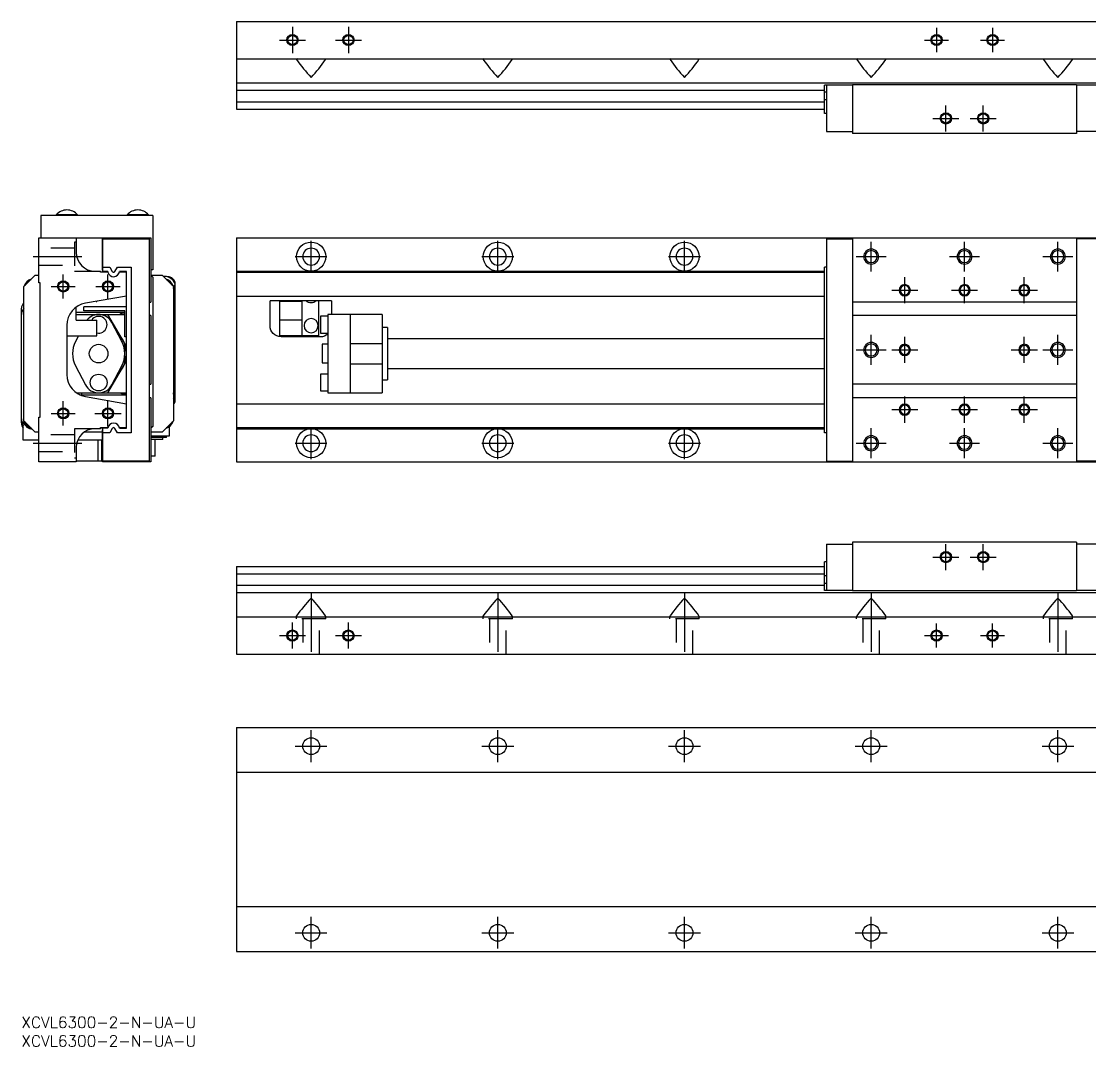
# Model space of a CAD drawing. Extents: x 0 to 622, y -8 to 271.
# Drawn here: x 0 to 286.1, y -8 to 266.7 of the extents above; entities that cross this region are included whole.
import ezdxf

# ---------------------------------------------------------------- set-up
doc = ezdxf.new("R2010")
doc.units = 0
doc.header["$LTSCALE"] = 0.5
doc.linetypes.add('CENTER', pattern=[50.8, 31.75, -6.35, 6.35, -6.35])
doc.linetypes.add('DASHED', pattern=[19.05, 12.7, -6.35])
for name, color, linetype in [('MSM_CENTER', 1, 'CENTER'), ('MSM_CONTINUOUS', 7, 'CONTINUOUS'), ('MSM_DASHED', 4, 'DASHED'), ('MSM_NARROW', 5, 'CONTINUOUS'), ('MSM_PART_NUMBER', 7, 'CONTINUOUS')]:
    doc.layers.add(name, color=color, linetype=linetype)
doc.styles.get("Standard").update_dxf_attribs({"font": 'txt.shx', "height": 3, "bigfont": 'bigfont.shx'})

# ---------------------------------------------------------------- blocks, each defined once
blk = doc.blocks.new('*U2')
at = {"layer": 'MSM_PART_NUMBER'}
blk.add_text('XCVL6300-2-N-UA-U', height=3, dxfattribs=at).set_placement((0, -3))
blk = doc.blocks.new('*U3')
at = {"layer": 'MSM_PART_NUMBER'}
blk.add_text('XCVL6300-2-N-UA-U', height=3, dxfattribs=at).set_placement((0, -8))

msp = doc.modelspace()

# ---------------------------------------------------------------- linework, layer by layer
at = {"layer": 'MSM_CENTER'}
for p, q in [((72.6, 265.16), (72.6, 258.16)), ((87.6, 265.16), (87.6, 258.16)), ((245.1, 264.89), (245.1, 258.43)), ((260.1, 264.89), (260.1, 258.43)), ((69.1, 261.66), (76.1, 261.66)), ((84.1, 261.66), (91.1, 261.66)), ((241.87, 261.66), (248.33, 261.66)), ((256.87, 261.66), (263.33, 261.66)), ((247.6, 237.16), (247.6, 244.16)), ((257.6, 237.16), (257.6, 244.16)), ((244.1, 240.66), (251.1, 240.66)), ((254.1, 240.66), (261.1, 240.66)), ((77.6, 199.39), (77.6, 207.89)), ((127.6, 199.39), (127.6, 207.89)), ((177.6, 199.39), (177.6, 207.89)), ((227.6, 199.64), (227.6, 207.64)), ((252.6, 199.64), (252.6, 207.64)), ((277.6, 199.64), (277.6, 207.64)), ((3.2, 203.64), (16.2, 203.64)), ((73.35, 203.64), (81.85, 203.64)), ((123.35, 203.64), (131.85, 203.64)), ((173.35, 203.64), (181.85, 203.64)), ((223.6, 203.64), (231.6, 203.64)), ((248.6, 203.64), (256.6, 203.64)), ((273.6, 203.64), (281.6, 203.64)), ((11.2, 192.41), (11.2, 198.87)), ((23.2, 192.41), (23.2, 198.87)), ((236.6, 191.14), (236.6, 198.14)), ((252.6, 191.14), (252.6, 198.14)), ((268.6, 191.14), (268.6, 198.14)), ((7.97, 195.64), (14.43, 195.64)), ((19.97, 195.64), (26.43, 195.64)), ((233.1, 194.64), (240.1, 194.64)), ((249.1, 194.64), (256.1, 194.64)), ((265.1, 194.64), (272.1, 194.64)), ((227.6, 174.64), (227.6, 182.64)), ((236.6, 175.14), (236.6, 182.14)), ((268.6, 175.14), (268.6, 182.14)), ((277.6, 174.64), (277.6, 182.64)), ((223.6, 178.64), (231.6, 178.64)), ((233.1, 178.64), (240.1, 178.64)), ((265.1, 178.64), (272.1, 178.64)), ((273.6, 178.64), (281.6, 178.64)), ((236.6, 159.14), (236.6, 166.14)), ((252.6, 159.14), (252.6, 166.14)), ((268.6, 159.14), (268.6, 166.14)), ((11.2, 158.41), (11.2, 164.87)), ((23.2, 158.14), (23.2, 165.14)), ((7.97, 161.64), (14.43, 161.64)), ((19.7, 161.64), (26.7, 161.64)), ((233.1, 162.64), (240.1, 162.64)), ((249.1, 162.64), (256.1, 162.64)), ((265.1, 162.64), (272.1, 162.64)), ((77.6, 149.39), (77.6, 157.89)), ((127.6, 149.39), (127.6, 157.89)), ((177.6, 149.39), (177.6, 157.89)), ((227.6, 149.64), (227.6, 157.64)), ((252.6, 149.64), (252.6, 157.64)), ((277.6, 149.64), (277.6, 157.64)), ((3.2, 153.64), (16.2, 153.64)), ((73.35, 153.64), (81.85, 153.64)), ((123.35, 153.64), (131.85, 153.64)), ((173.35, 153.64), (181.85, 153.64)), ((223.6, 153.64), (231.6, 153.64)), ((248.6, 153.64), (256.6, 153.64)), ((273.6, 153.64), (281.6, 153.64)), ((247.6, 119.63), (247.6, 126.63)), ((257.6, 119.63), (257.6, 126.63)), ((244.1, 123.13), (251.1, 123.13)), ((254.1, 123.13), (261.1, 123.13)), ((77.6, 113.63), (77.6, 95.13)), ((127.6, 113.63), (127.6, 95.13)), ((177.6, 113.63), (177.6, 95.13)), ((227.6, 113.63), (227.6, 95.13)), ((277.6, 113.63), (277.6, 95.13)), ((72.6, 98.63), (72.6, 105.63)), ((87.6, 98.63), (87.6, 105.63)), ((245.1, 98.9), (245.1, 105.36)), ((260.1, 98.9), (260.1, 105.36)), ((69.1, 102.13), (76.1, 102.13)), ((84.1, 102.13), (91.1, 102.13)), ((241.87, 102.13), (248.33, 102.13)), ((256.87, 102.13), (263.33, 102.13)), ((77.6, 68.25), (77.6, 76.75)), ((127.6, 68.25), (127.6, 76.75)), ((177.6, 68.25), (177.6, 76.75)), ((227.6, 68.25), (227.6, 76.75)), ((277.6, 68.25), (277.6, 76.75)), ((73.35, 72.5), (81.85, 72.5)), ((123.35, 72.5), (131.85, 72.5)), ((173.35, 72.5), (181.85, 72.5)), ((223.35, 72.5), (231.85, 72.5)), ((273.35, 72.5), (281.85, 72.5)), ((77.6, 18.25), (77.6, 26.75)), ((127.6, 18.25), (127.6, 26.75)), ((177.6, 18.25), (177.6, 26.75)), ((227.6, 18.25), (227.6, 26.75)), ((277.6, 18.25), (277.6, 26.75)), ((73.35, 22.5), (81.85, 22.5)), ((123.35, 22.5), (131.85, 22.5)), ((173.35, 22.5), (181.85, 22.5)), ((223.35, 22.5), (231.85, 22.5)), ((273.35, 22.5), (281.85, 22.5))]:
    msp.add_line(p, q, dxfattribs=at)
at = {"layer": 'MSM_CONTINUOUS'}
for p, q in [((57.6, 266.66), (447.6, 266.66)), ((57.6, 266.66), (57.6, 243.16)), ((57.6, 256.66), (447.6, 256.66)), ((73.86, 256.66), (73.7, 256.53)), ((73.7, 256.53), (73.72, 256.42)), ((81.34, 256.66), (81.5, 256.53)), ((81.5, 256.53), (81.48, 256.42)), ((123.86, 256.66), (123.7, 256.53)), ((123.7, 256.53), (123.72, 256.42)), ((131.34, 256.66), (131.5, 256.53)), ((131.5, 256.53), (131.48, 256.42)), ((173.86, 256.66), (173.7, 256.53)), ((173.7, 256.53), (173.72, 256.42)), ((181.34, 256.66), (181.5, 256.53)), ((181.5, 256.53), (181.48, 256.42)), ((223.86, 256.66), (223.7, 256.53)), ((223.7, 256.53), (223.72, 256.42)), ((231.34, 256.66), (231.5, 256.53)), ((231.5, 256.53), (231.48, 256.42)), ((273.86, 256.66), (273.7, 256.53)), ((273.7, 256.53), (273.72, 256.42)), ((281.34, 256.66), (281.5, 256.53)), ((281.5, 256.53), (281.48, 256.42)), ((57.6, 250.16), (447.6, 250.16)), ((222.6, 249.56), (215.1, 249.56)), ((215.1, 241.96), (215.1, 249.56)), ((215.6, 249.56), (215.6, 237.16)), ((222.6, 249.66), (222.6, 236.66)), ((282.6, 249.66), (222.6, 249.66)), ((282.6, 249.66), (282.6, 236.66)), ((290.1, 249.56), (282.6, 249.56)), ((57.6, 248.2), (215.1, 248.2)), ((215.6, 247.68), (215.1, 247.68)), ((57.6, 245.12), (215.1, 245.12)), ((215.6, 245.63), (215.1, 245.63)), ((57.6, 243.16), (215.1, 243.16)), ((215.6, 241.96), (215.1, 241.96)), ((215.6, 237.16), (222.6, 237.16)), ((282.6, 236.66), (222.6, 236.66)), ((289.6, 237.16), (282.6, 237.16)), ((57.6, 208.64), (57.6, 148.64)), ((57.6, 208.64), (462.6, 208.64)), ((215.6, 208.44), (222.6, 208.44)), ((215.6, 208.44), (215.6, 148.84)), ((222.6, 208.64), (222.6, 148.64)), ((282.6, 208.64), (282.6, 148.64)), ((289.6, 208.44), (282.6, 208.44)), ((215.1, 156.44), (215.1, 200.84)), ((215.6, 200.84), (215.1, 200.84)), ((57.6, 199.74), (215.1, 199.74)), ((57.6, 199.44), (215.1, 199.44)), ((57.6, 193.08), (215.1, 193.08)), ((83.1, 191.76), (66.6, 191.76)), ((66.6, 185.14), (66.6, 191.76)), ((69.1, 191.76), (69.1, 182.44)), ((75.1, 191.76), (75.1, 182.44)), ((79.6, 191.76), (79.6, 182.44)), ((83.1, 191.76), (83.1, 188.14)), ((75.1, 191.64), (69.1, 191.64)), ((282.6, 191.44), (222.6, 191.44)), ((75.1, 186.64), (69.1, 186.64)), ((80.1, 187.64), (80.1, 183.14)), ((82.1, 187.64), (80.1, 187.64)), ((82.1, 188.14), (82.1, 167.14)), ((96.6, 188.14), (82.1, 188.14)), ((88.1, 188.14), (88.1, 167.14)), ((96.6, 188.14), (96.6, 167.14)), ((282.6, 187.84), (222.6, 187.84)), ((80.1, 183.14), (82.1, 183.14)), ((98.1, 184.64), (96.6, 184.64)), ((98.1, 184.64), (98.1, 170.64)), ((79.6, 182.44), (69.1, 182.44)), ((80.1, 182.14), (69.6, 182.14)), ((88.1, 180.34), (96.6, 180.34)), ((215.1, 181.64), (98.1, 181.64)), ((80.6, 180.14), (80.6, 175.14)), ((82.1, 180.14), (80.6, 180.14)), ((80.6, 175.14), (82.1, 175.14)), ((88.1, 174.93), (96.6, 174.93)), ((80.1, 172.14), (80.1, 167.64)), ((82.1, 172.14), (80.1, 172.14)), ((98.1, 173.64), (215.1, 173.64)), ((96.6, 170.64), (98.1, 170.64)), ((282.6, 169.44), (222.6, 169.44)), ((80.1, 167.64), (82.1, 167.64)), ((82.1, 167.14), (96.6, 167.14)), ((57.6, 164.19), (215.1, 164.19)), ((282.6, 165.84), (222.6, 165.84)), ((57.6, 157.84), (215.1, 157.84)), ((57.6, 157.54), (215.1, 157.54)), ((215.6, 156.44), (215.1, 156.44)), ((215.6, 148.84), (222.6, 148.84)), ((289.6, 148.84), (282.6, 148.84)), ((57.6, 148.64), (447.6, 148.64)), ((215.6, 126.63), (215.6, 114.23)), ((215.6, 126.63), (222.6, 126.63)), ((282.6, 127.13), (222.6, 127.13)), ((222.6, 127.13), (222.6, 114.13)), ((282.6, 127.13), (282.6, 114.13)), ((289.6, 126.63), (282.6, 126.63)), ((57.6, 120.63), (57.6, 97.13)), ((57.6, 120.63), (215.1, 120.63)), ((215.6, 121.83), (215.1, 121.83)), ((215.1, 114.23), (215.1, 121.83)), ((57.6, 118.66), (215.1, 118.66)), ((215.6, 118.15), (215.1, 118.15)), ((57.6, 115.59), (215.1, 115.59)), ((215.6, 116.1), (215.1, 116.1)), ((57.6, 113.63), (447.6, 113.63)), ((222.6, 114.23), (215.1, 114.23)), ((282.6, 114.13), (222.6, 114.13)), ((290.1, 114.23), (282.6, 114.23)), ((57.6, 107.13), (447.6, 107.13)), ((73.7, 107.26), (73.72, 107.37)), ((73.86, 107.13), (73.7, 107.26)), ((81.34, 107.13), (81.5, 107.26)), ((81.5, 107.26), (81.48, 107.37)), ((123.7, 107.26), (123.72, 107.37)), ((123.86, 107.13), (123.7, 107.26)), ((131.34, 107.13), (131.5, 107.26)), ((131.5, 107.26), (131.48, 107.37)), ((173.7, 107.26), (173.72, 107.37)), ((173.86, 107.13), (173.7, 107.26)), ((181.34, 107.13), (181.5, 107.26)), ((181.5, 107.26), (181.48, 107.37)), ((223.7, 107.26), (223.72, 107.37)), ((223.86, 107.13), (223.7, 107.26)), ((231.34, 107.13), (231.5, 107.26)), ((231.5, 107.26), (231.48, 107.37)), ((273.7, 107.26), (273.72, 107.37)), ((273.86, 107.13), (273.7, 107.26)), ((281.34, 107.13), (281.5, 107.26)), ((281.5, 107.26), (281.48, 107.37)), ((57.6, 97.13), (447.6, 97.13)), ((57.6, 77.5), (447.6, 77.5)), ((57.6, 77.5), (57.6, 17.5)), ((57.6, 65.5), (447.6, 65.5)), ((57.6, 29.5), (447.6, 29.5)), ((57.6, 17.5), (462.6, 17.5))]:
    msp.add_line(p, q, dxfattribs=at)
at = {"layer": 'MSM_CONTINUOUS', "color": 7}
for p, q in [((35.2, 214.64), (5.2, 214.64)), ((5.2, 214.64), (5.2, 208.64)), ((15.05, 214.8), (9.35, 214.8)), ((9.35, 214.8), (9.35, 214.64)), ((15.05, 214.64), (15.05, 214.8)), ((34.05, 214.8), (28.35, 214.8)), ((28.35, 214.8), (28.35, 214.64)), ((34.05, 214.64), (34.05, 214.8)), ((35.2, 214.64), (35.2, 200.14)), ((4.7, 196.64), (4.7, 208.64)), ((4.7, 208.64), (34.7, 208.64)), ((14.7, 208.64), (14.7, 204.74)), ((21.7, 208.54), (14.7, 208.54)), ((21.7, 200.04), (21.7, 208.64)), ((21.8, 199.64), (21.8, 208.44)), ((21.8, 208.44), (34.2, 208.44)), ((34.2, 208.44), (34.2, 148.84)), ((34.7, 208.64), (34.7, 191.44)), ((21.8, 200.84), (23.68, 200.84)), ((23.68, 200.84), (24.36, 199.64)), ((25.04, 199.64), (25.72, 200.84)), ((25.72, 200.84), (29.4, 200.84)), ((29.4, 200.84), (29.4, 156.44)), ((3.7, 198.64), (0.7, 195.64)), ((3.7, 198.64), (4.7, 198.64)), ((19.7, 199.74), (21.2, 199.74)), ((21.2, 199.44), (21.2, 199.74)), ((23.16, 199.44), (21.2, 199.44)), ((21.8, 200.04), (21.7, 200.04)), ((23.13, 199.64), (21.8, 199.64)), ((28.2, 199.44), (26.24, 199.44)), ((28.2, 199.64), (26.27, 199.64)), ((28.2, 157.64), (28.2, 199.64)), ((35.2, 200.14), (34.7, 200.14)), ((34.7, 198.64), (35.2, 198.14)), ((34.7, 198.64), (37.7, 198.64)), ((35.2, 198.14), (35.2, 158.14)), ((40.7, 195.64), (37.7, 198.64)), ((38.9, 198.34), (38, 198.34)), ((0.7, 159.64), (0.7, 195.64)), ((5, 196.64), (4.7, 196.64)), ((5, 160.64), (5, 196.64)), ((40.7, 195.64), (40.7, 159.64)), ((40.7, 195.22), (40.71, 195.24)), ((40.7, 195.2), (40.7, 195.22)), ((40.7, 195.19), (40.7, 195.2)), ((40.7, 195.18), (40.7, 195.19)), ((40.7, 195.19), (40.7, 195.19)), ((40.7, 195.17), (40.7, 195.18)), ((40.7, 195.18), (40.7, 195.18)), ((40.7, 195.18), (40.7, 195.18)), ((40.7, 195.16), (40.7, 195.17)), ((40.7, 195.17), (40.7, 195.17)), ((40.7, 195.15), (40.7, 195.16)), ((40.7, 195.16), (40.7, 195.16)), ((40.7, 195.16), (40.7, 195.16)), ((40.7, 195.16), (40.7, 195.16)), ((40.7, 195.16), (40.7, 195.16)), ((40.7, 195.14), (40.7, 195.15)), ((40.7, 195.15), (40.7, 195.15)), ((40.7, 195.15), (40.7, 195.15)), ((40.7, 195.15), (40.7, 195.15)), ((40.7, 195.15), (40.7, 195.15)), ((40.7, 195.15), (40.7, 195.15)), ((40.7, 195.15), (40.7, 195.15)), ((40.7, 195.15), (40.7, 195.15)), ((40.7, 195.15), (40.7, 195.15)), ((40.7, 195.15), (40.7, 195.15)), ((40.7, 195.14), (40.7, 195.14)), ((40.7, 195.14), (40.7, 195.14)), ((40.7, 195.14), (40.7, 195.14)), ((40.7, 195.14), (40.7, 195.14)), ((40.7, 195.14), (40.7, 195.14)), ((40.7, 195.14), (40.7, 195.14)), ((40.7, 195.14), (40.7, 195.14)), ((40.7, 195.14), (40.7, 195.14)), ((40.71, 195.31), (40.72, 195.36)), ((40.71, 195.28), (40.71, 195.31)), ((40.71, 195.24), (40.71, 195.28)), ((40.72, 195.36), (40.8, 195.58)), ((40.8, 195.58), (40.94, 195.87)), ((40.94, 195.87), (41.08, 196.09)), ((41.08, 196.09), (41.2, 196.25)), ((41.2, 164.69), (41.2, 196.82)), ((28.2, 193.08), (17.16, 191.14)), ((0, 159.14), (0, 189.84)), ((14.7, 186.64), (14.7, 190.1)), ((16.7, 189.14), (16.7, 190.14)), ((28.2, 190.14), (16.7, 190.14)), ((27.7, 189.14), (16.7, 189.14)), ((19.99, 191.64), (20.2, 191.64)), ((20.2, 191.67), (20.2, 191.64)), ((27.7, 182.14), (27.7, 189.14)), ((34.35, 187.84), (34.35, 191.44)), ((34.35, 191.44), (34.7, 191.44)), ((27.7, 188.64), (14.7, 188.64)), ((14.7, 188.14), (27.7, 188.14)), ((14.7, 186.64), (20.2, 186.64)), ((20.2, 182.44), (20.2, 186.64)), ((27.7, 180.34), (23.2, 188.14)), ((26.91, 180.87), (24.25, 185.98)), ((34.7, 187.84), (34.35, 187.84)), ((34.7, 187.84), (34.7, 169.44)), ((12.2, 185.23), (12.2, 172.05)), ((12.2, 182.44), (20.2, 182.44)), ((15.31, 182.44), (14.49, 180.87)), ((28.2, 182.14), (27.7, 182.14)), ((27.7, 174.93), (27.7, 180.34)), ((23.2, 167.14), (27.7, 174.93)), ((14.49, 174.41), (17.15, 169.29)), ((24.25, 169.29), (26.91, 174.41)), ((34.35, 165.84), (34.35, 169.44)), ((34.35, 169.44), (34.7, 169.44)), ((14.75, 167.14), (28.2, 167.14)), ((15.6, 166.64), (28.2, 166.64)), ((16.2, 166.64), (16.2, 167.14)), ((17.16, 166.14), (28.2, 164.19)), ((40.7, 167.13), (40.7, 167.14)), ((40.7, 167.14), (40.7, 167.14)), ((40.7, 167.14), (40.7, 167.14)), ((40.7, 167.14), (40.7, 167.14)), ((40.7, 167.12), (40.7, 167.13)), ((40.7, 167.13), (40.7, 167.13)), ((40.7, 167.13), (40.7, 167.13)), ((40.7, 167.13), (40.7, 167.13)), ((40.7, 167.13), (40.7, 167.13)), ((40.7, 167.13), (40.7, 167.13)), ((40.7, 167.13), (40.7, 167.13)), ((40.7, 167.13), (40.7, 167.13)), ((40.7, 167.13), (40.7, 167.13)), ((40.7, 167.13), (40.7, 167.13)), ((40.7, 167.13), (40.7, 167.13)), ((40.7, 167.13), (40.7, 167.13)), ((40.7, 167.13), (40.7, 167.13)), ((40.7, 167.13), (40.7, 167.13)), ((40.7, 167.13), (40.7, 167.13)), ((40.7, 167.13), (40.7, 167.13)), ((40.7, 167.13), (40.7, 167.13)), ((40.7, 167.11), (40.7, 167.12)), ((40.7, 167.12), (40.7, 167.12)), ((40.7, 167.12), (40.7, 167.12)), ((40.7, 167.12), (40.7, 167.12)), ((40.7, 167.12), (40.7, 167.12)), ((40.7, 167.12), (40.7, 167.12)), ((40.7, 167.12), (40.7, 167.12)), ((40.7, 167.1), (40.7, 167.11)), ((40.7, 167.11), (40.7, 167.11)), ((40.7, 167.11), (40.7, 167.11)), ((40.7, 167.11), (40.7, 167.11)), ((40.7, 167.09), (40.7, 167.1)), ((40.7, 167.1), (40.7, 167.1)), ((40.7, 167.08), (40.7, 167.09)), ((40.7, 167.06), (40.7, 167.08)), ((40.71, 167.04), (40.7, 167.06)), ((40.71, 167.02), (40.71, 167.04)), ((40.72, 167), (40.71, 167.02)), ((40.72, 166.97), (40.72, 167)), ((40.74, 166.93), (40.72, 166.97)), ((40.75, 166.88), (40.74, 166.93)), ((40.78, 166.82), (40.75, 166.88)), ((40.82, 166.74), (40.78, 166.82)), ((41.12, 166.31), (40.82, 166.74)), ((41.2, 166.22), (41.12, 166.31)), ((34.7, 165.84), (34.35, 165.84)), ((34.7, 165.84), (34.7, 148.64)), ((4.7, 160.64), (5, 160.64)), ((4.7, 148.64), (4.7, 160.64)), ((0.5, 154.44), (0.5, 159.5)), ((0.7, 159.64), (3.7, 156.64)), ((21.2, 157.54), (19.7, 157.54)), ((21.2, 157.84), (23.16, 157.84)), ((21.2, 157.54), (21.2, 157.84)), ((21.2, 157.74), (23.14, 157.74)), ((23.13, 157.64), (21.2, 157.64)), ((21.8, 148.84), (21.8, 157.64)), ((24.36, 157.63), (23.68, 156.44)), ((25.72, 156.44), (25.04, 157.63)), ((26.24, 157.84), (28.2, 157.84)), ((26.26, 157.74), (27.8, 157.74)), ((26.27, 157.64), (28.2, 157.64)), ((27.8, 157.74), (27.7, 157.64)), ((27.8, 157.74), (27.9, 157.84)), ((35.2, 158.14), (34.7, 157.64)), ((37.7, 156.64), (40.7, 159.64)), ((39.7, 155.64), (39.7, 158.14)), ((4.7, 156.64), (3.7, 156.64)), ((21.7, 156.64), (16.84, 156.64)), ((21.7, 148.64), (21.7, 157.24)), ((21.7, 157.24), (21.8, 157.24)), ((23.68, 156.44), (21.8, 156.44)), ((29.4, 156.44), (25.72, 156.44)), ((37.7, 156.64), (34.7, 156.64)), ((34.7, 155.64), (39.7, 155.64)), ((38.87, 155.14), (34.7, 155.14)), ((37.87, 154.64), (34.7, 154.64)), ((35.87, 150.14), (35.87, 154.64)), ((37.87, 154.64), (37.87, 155.14)), ((38.87, 155.14), (38.87, 155.64)), ((4.7, 154.44), (0.5, 154.44)), ((14.7, 152.54), (14.7, 148.64)), ((21.7, 154.44), (15.08, 154.44)), ((20.5, 154.44), (20.5, 148.94)), ((21.5, 154.44), (21.5, 148.94)), ((14.7, 148.94), (21.5, 148.94)), ((21.7, 150.14), (21.5, 150.14)), ((34.2, 148.84), (21.8, 148.84)), ((35.87, 150.14), (34.7, 150.14)), ((14.7, 148.64), (4.7, 148.64)), ((34.7, 148.64), (21.7, 148.64))]:
    msp.add_line(p, q, dxfattribs=at)
at = {"layer": 'MSM_CONTINUOUS'}
for centre, radius in [((72.6, 261.66), 1.23), ((87.6, 261.66), 1.23), ((245.1, 261.66), 1.23), ((260.1, 261.66), 1.23), ((247.6, 240.66), 1.23), ((257.6, 240.66), 1.23), ((77.6, 203.64), 3.9), ((127.6, 203.64), 3.9), ((177.6, 203.64), 3.9), ((11.2, 195.64), 1.23), ((23.2, 195.64), 1.23), ((11.2, 161.64), 1.23), ((23.2, 161.64), 1.23), ((77.6, 153.64), 3.9), ((127.6, 153.64), 3.9), ((177.6, 153.64), 3.9), ((247.6, 123.13), 1.23), ((257.6, 123.13), 1.23), ((72.6, 102.13), 1.23), ((87.6, 102.13), 1.23), ((245.1, 102.13), 1.23), ((260.1, 102.13), 1.23), ((77.6, 72.5), 2.25), ((127.6, 72.5), 2.25), ((177.6, 72.5), 2.25), ((227.6, 72.5), 2.25), ((277.6, 72.5), 2.25), ((77.6, 22.5), 2.25), ((127.6, 22.5), 2.25), ((177.6, 22.5), 2.25), ((227.6, 22.5), 2.25), ((277.6, 22.5), 2.25)]:
    msp.add_circle(centre, radius, dxfattribs=at)
at = {"layer": 'MSM_CONTINUOUS', "extrusion": (0, 0, -1)}
for centre, radius in [((-77.6, 203.64), 2.25), ((-127.6, 203.64), 2.25), ((-177.6, 203.64), 2.25), ((-227.6, 203.64), 1.62), ((-252.6, 203.64), 1.62), ((-277.6, 203.64), 1.62), ((-236.6, 194.64), 1.23), ((-252.6, 194.64), 1.23), ((-268.6, 194.64), 1.23), ((-77.6, 185.14), 1.9), ((-227.6, 178.64), 1.62), ((-277.6, 178.64), 1.62), ((-236.6, 178.64), 1.23), ((-268.6, 178.64), 1.23), ((-236.6, 162.64), 1.23), ((-252.6, 162.64), 1.23), ((-268.6, 162.64), 1.23), ((-77.6, 153.64), 2.25), ((-127.6, 153.64), 2.25), ((-177.6, 153.64), 2.25), ((-227.6, 153.64), 1.62), ((-252.6, 153.64), 1.62), ((-277.6, 153.64), 1.62)]:
    msp.add_circle(centre, radius, dxfattribs=at)
at = {"layer": 'MSM_CONTINUOUS', "color": 7}
for centre, radius in [((20.7, 177.64), 2.5), ((20.7, 169.89), 2.25)]:
    msp.add_circle(centre, radius, dxfattribs=at)
at = {"layer": 'MSM_CONTINUOUS'}
for centre, start, end in [((103.98, 277.11), 214.3736, 223.9772), ((51.22, 277.11), 316.0228, 325.6264), ((153.98, 277.11), 214.3736, 223.9772), ((101.22, 277.11), 316.0228, 325.6264), ((203.98, 277.11), 214.3736, 223.9772), ((151.22, 277.11), 316.0228, 325.6264), ((253.98, 277.11), 214.3736, 223.9772), ((201.22, 277.11), 316.0228, 325.6264), ((303.98, 277.11), 214.3736, 223.9772), ((251.22, 277.11), 316.0228, 325.6264), ((103.98, 86.67), 136.0228, 145.6264), ((51.22, 86.67), 34.3736, 43.9772), ((153.98, 86.67), 136.0228, 145.6264), ((101.22, 86.67), 34.3736, 43.9772), ((203.98, 86.67), 136.0228, 145.6264), ((151.22, 86.67), 34.3736, 43.9772), ((253.98, 86.67), 136.0228, 145.6264), ((201.22, 86.67), 34.3736, 43.9772), ((303.98, 86.67), 136.0228, 145.6264), ((251.22, 86.67), 34.3736, 43.9772)]:
    msp.add_arc(centre, 36.66, start, end, dxfattribs=at)
at = {"layer": 'MSM_CONTINUOUS', "color": 7}
for centre, radius, start, end in [((12.2, 212.44), 3.7, 39.6218, 140.3782), ((31.2, 212.44), 3.7, 39.6218, 140.3782), ((19.7, 204.74), 5, 180, 270), ((3.2, 195.14), 2.5, 103.0519, 166.9481), ((3.2, 195.14), 2.4, 107.1144, 162.8856), ((24.7, 199.84), 1.59, 187.2376, 194.594), ((24.7, 199.84), 1.59, 194.594, 352.7624), ((24.7, 199.84), 0.388, 210, 330), ((38.2, 195.14), 3.2, 20.3641, 90), ((38.2, 195.14), 2.5, 13.0519, 76.9481), ((38.9, 195.84), 2.5, 23.0739, 90), ((38.2, 195.14), 2.4, 17.1144, 72.8856), ((1.5, 189.84), 1.5, 122.231, 180), ((2.2, 188.14), 2.2, 132.9859, 180), ((18.2, 185.23), 6, 100, 180), ((20.7, 184.14), 4, 27.4864, 141.3178), ((20.7, 185.39), 2.25, 257.1604, 146.251), ((27.7, 185.64), 2.85, 90, 118.6944), ((20.7, 177.64), 7, 152.5136, 207.4864), ((20.7, 177.64), 7.5, 321.3689, 38.631), ((20.7, 177.64), 7, 332.5136, 27.4864), ((18.2, 172.05), 6, 180, 260), ((20.7, 171.14), 4, 207.4864, 332.5136), ((27.7, 169.64), 2.85, 241.3056, 280.1042), ((39.2, 167.14), 2.2, 312.9859, 335.38), ((39.9, 165.44), 1.5, 302.231, 330.0736), ((3.2, 160.14), 3.2, 180, 212.4617), ((2.5, 159.14), 2.5, 180, 216.8699), ((3.29, 160.24), 2.89, 194.9203, 231.6506), ((3.2, 160.14), 2.5, 193.0519, 256.9481), ((3.2, 160.14), 2.4, 197.1144, 252.8856), ((3.2, 160.14), 2.75, 231.8078, 264.5078), ((19.7, 152.54), 5, 90, 180), ((24.7, 157.44), 1.59, 7.2376, 172.7624), ((24.7, 157.44), 0.388, 30, 150), ((38.2, 160.14), 2.5, 283.0519, 346.9481), ((38.2, 160.14), 2.4, 287.1144, 342.8856)]:
    msp.add_arc(centre, radius, start, end, dxfattribs=at)
at = {"layer": 'MSM_CONTINUOUS', "extrusion": (0, 0, -1)}
for centre, radius, start, end in [((-77.6, 193.14), 1.9, 226.3793, 313.6207), ((-69.6, 185.14), 3, 270, 0), ((-80.1, 185.14), 3, 228.1897, 270)]:
    msp.add_arc(centre, radius, start, end, dxfattribs=at)
at = {"layer": 'MSM_DASHED'}
for p, q in [((14.2, 207.54), (14.2, 199.74)), ((14.7, 207.54), (14.2, 207.54)), ((14.2, 205.89), (4.7, 205.89)), ((4.7, 201.39), (14.2, 201.39)), ((14.2, 199.74), (19.7, 199.74)), ((14.2, 157.54), (14.2, 149.74)), ((19.7, 157.54), (14.2, 157.54)), ((14.2, 155.89), (4.7, 155.89)), ((4.7, 151.39), (14.2, 151.39)), ((14.2, 149.74), (14.7, 149.74)), ((73.7, 106.63), (73.7, 107.26)), ((81.5, 106.63), (73.7, 106.63)), ((75.35, 106.63), (75.35, 97.13)), ((79.85, 97.13), (79.85, 106.63)), ((81.5, 106.63), (81.5, 107.26)), ((123.7, 106.63), (123.7, 107.26)), ((131.5, 106.63), (123.7, 106.63)), ((125.35, 106.63), (125.35, 97.13)), ((129.85, 97.13), (129.85, 106.63)), ((131.5, 106.63), (131.5, 107.26)), ((173.7, 106.63), (173.7, 107.26)), ((181.5, 106.63), (173.7, 106.63)), ((175.35, 106.63), (175.35, 97.13)), ((179.85, 97.13), (179.85, 106.63)), ((181.5, 106.63), (181.5, 107.26)), ((223.7, 106.63), (223.7, 107.26)), ((231.5, 106.63), (223.7, 106.63)), ((225.35, 106.63), (225.35, 97.13)), ((229.85, 97.13), (229.85, 106.63)), ((231.5, 106.63), (231.5, 107.26)), ((273.7, 106.63), (273.7, 107.26)), ((281.5, 106.63), (273.7, 106.63)), ((275.35, 106.63), (275.35, 97.13)), ((279.85, 97.13), (279.85, 106.63)), ((281.5, 106.63), (281.5, 107.26))]:
    msp.add_line(p, q, dxfattribs=at)
at = {"layer": 'MSM_NARROW'}
for centre in [(72.6, 261.66), (87.6, 261.66), (245.1, 261.66), (260.1, 261.66), (247.6, 240.66), (257.6, 240.66), (11.2, 195.64), (23.2, 195.64), (11.2, 161.64), (23.2, 161.64), (247.6, 123.13), (257.6, 123.13), (72.6, 102.13), (87.6, 102.13), (245.1, 102.13), (260.1, 102.13)]:
    msp.add_circle(centre, 1.5, dxfattribs=at)
at = {"layer": 'MSM_NARROW', "extrusion": (0, 0, -1)}
for centre, radius in [((-227.6, 203.64), 2), ((-252.6, 203.64), 2), ((-277.6, 203.64), 2), ((-236.6, 194.64), 1.5), ((-252.6, 194.64), 1.5), ((-268.6, 194.64), 1.5), ((-227.6, 178.64), 2), ((-277.6, 178.64), 2), ((-236.6, 178.64), 1.5), ((-268.6, 178.64), 1.5), ((-236.6, 162.64), 1.5), ((-252.6, 162.64), 1.5), ((-268.6, 162.64), 1.5), ((-227.6, 153.64), 2), ((-252.6, 153.64), 2), ((-277.6, 153.64), 2)]:
    msp.add_circle(centre, radius, dxfattribs=at)

# ---------------------------------------------------------------- block references
at = {"layer": 'MSM_CONTINUOUS'}
for name in ['*U2', '*U3']:
    msp.add_blockref(name, (0, 0), dxfattribs=at)

doc.saveas('drawing.dxf')
